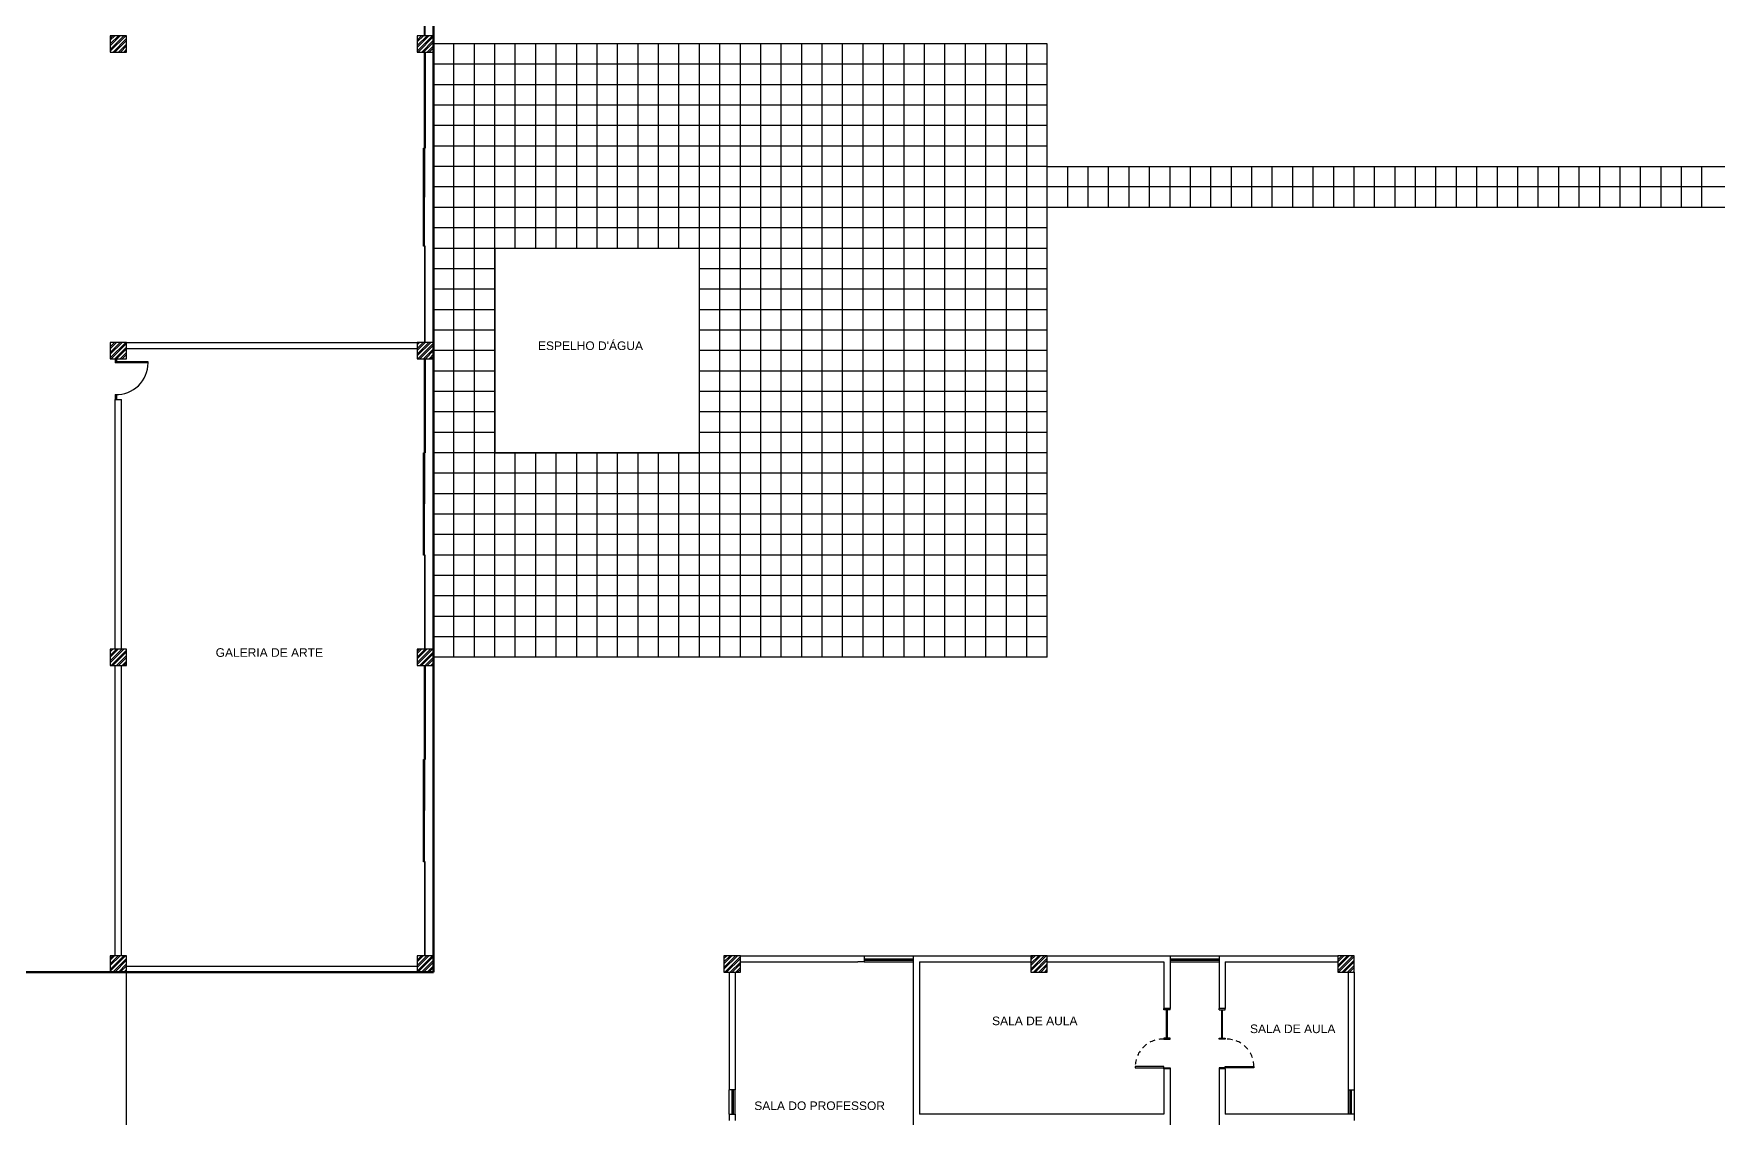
# Model space of a CAD drawing. Header units: millimetres. Extents: x 3165 to 3348, y 1853 to 2028.
# Drawn here: x 3267.38 to 3308.53, y 1940.13 to 1966.63 of the extents above; entities that cross this region are included whole.
import ezdxf

# ---------------------------------------------------------------- set-up
doc = ezdxf.new("R2010")
doc.units = ezdxf.units.MM
doc.linetypes.add('HIDDEN2', pattern=[4.7625, 3.175, -1.5875])
for name, color, linetype in [('Divisória', 6, 'Continuous'), ('Em Vista', 7, 'Continuous'), ('Janela', 2, 'Continuous'), ('Linha de Piso', 7, 'Continuous'), ('Parede', 5, 'Continuous'), ('Pilar', 7, 'Continuous'), ('Porta', 2, 'Continuous'), ('Texto', 6, 'Continuous')]:
    doc.layers.add(name, color=color, linetype=linetype)
doc.styles.add('Arial', font='arial.ttf', dxfattribs={"height": 0.15})
pattern_1 = [(45, (582.78078, 645.80131), (-0.067351921, 0.067351921), []), (45, (582.82568, 645.80131), (-0.067351921, 0.067351921), [])]

msp = doc.modelspace()

# ---------------------------------------------------------------- hatches: boundary and pattern name
at = {"layer": 'Pilar', "linetype": 'HIDDEN2'}
h = msp.add_hatch(dxfattribs=at)
h.set_pattern_fill('ANSI32', color=256, scale=0.01)
h.set_pattern_definition(pattern_1)
h.paths.add_polyline_path([(3269.253, 1966.177), (3269.653, 1966.177), (3269.653, 1966.577), (3269.253, 1966.577)])
h = msp.add_hatch(dxfattribs=at)
h.set_pattern_fill('ANSI32', color=256, scale=0.01)
h.set_pattern_definition(pattern_1)
h.paths.add_polyline_path([(3276.753, 1966.177), (3277.153, 1966.177), (3277.153, 1966.577), (3276.753, 1966.577)])
h = msp.add_hatch(dxfattribs=at)
h.set_pattern_fill('ANSI32', color=256, scale=0.01)
h.set_pattern_definition(pattern_1)
h.paths.add_polyline_path([(3269.253, 1958.677), (3269.653, 1958.677), (3269.653, 1959.077), (3269.253, 1959.077)])
h = msp.add_hatch(dxfattribs=at)
h.set_pattern_fill('ANSI32', color=256, scale=0.01)
h.set_pattern_definition(pattern_1)
h.paths.add_polyline_path([(3276.753, 1958.677), (3277.153, 1958.677), (3277.153, 1959.077), (3276.753, 1959.077)])
h = msp.add_hatch(dxfattribs=at)
h.set_pattern_fill('ANSI32', color=256, scale=0.01)
h.set_pattern_definition(pattern_1)
h.paths.add_polyline_path([(3269.253, 1951.177), (3269.653, 1951.177), (3269.653, 1951.577), (3269.253, 1951.577)])
h = msp.add_hatch(dxfattribs=at)
h.set_pattern_fill('ANSI32', color=256, scale=0.01)
h.set_pattern_definition(pattern_1)
h.paths.add_polyline_path([(3276.753, 1951.177), (3277.153, 1951.177), (3277.153, 1951.577), (3276.753, 1951.577)])
h = msp.add_hatch(dxfattribs=at)
h.set_pattern_fill('ANSI32', color=256, scale=0.01)
h.set_pattern_definition(pattern_1)
h.paths.add_polyline_path([(3269.253, 1943.677), (3269.653, 1943.677), (3269.653, 1944.077), (3269.253, 1944.077)])
h = msp.add_hatch(dxfattribs=at)
h.set_pattern_fill('ANSI32', color=256, scale=0.01)
h.set_pattern_definition(pattern_1)
h.paths.add_polyline_path([(3276.753, 1943.677), (3277.153, 1943.677), (3277.153, 1944.077), (3276.753, 1944.077)])
h = msp.add_hatch(dxfattribs=at)
h.set_pattern_fill('ANSI32', color=256, scale=0.01)
h.set_pattern_definition(pattern_1)
h.paths.add_polyline_path([(3284.253, 1943.677), (3284.653, 1943.677), (3284.653, 1944.077), (3284.253, 1944.077)])
h = msp.add_hatch(dxfattribs=at)
h.set_pattern_fill('ANSI32', color=256, scale=0.01)
h.set_pattern_definition(pattern_1)
h.paths.add_polyline_path([(3291.753, 1943.677), (3292.153, 1943.677), (3292.153, 1944.077), (3291.753, 1944.077)])
h = msp.add_hatch(dxfattribs=at)
h.set_pattern_fill('ANSI32', color=256, scale=0.01)
h.set_pattern_definition(pattern_1)
h.paths.add_polyline_path([(3299.253, 1943.677), (3299.653, 1943.677), (3299.653, 1944.077), (3299.253, 1944.077)])

# ---------------------------------------------------------------- linework, layer by layer
at = {"color": 1, "lineweight": 80}
for p, q in [((3277.153, 1989.077), (3277.153, 1943.677)), ((3277.153, 1943.677), (3261.753, 1943.677))]:
    msp.add_line(p, q, dxfattribs=at)
at = {"layer": 'Divisória'}
for p, q in [((3276.933, 1966.577), (3276.933, 1973.677)), ((3276.953, 1966.577), (3276.953, 1973.677)), ((3276.933, 1963.827), (3276.933, 1966.177)), ((3276.953, 1966.177), (3276.953, 1963.827)), ((3276.953, 1963.827), (3276.933, 1963.827)), ((3276.953, 1961.427), (3276.933, 1961.427)), ((3276.933, 1961.427), (3276.933, 1959.077)), ((3276.953, 1959.077), (3276.953, 1961.427)), ((3276.933, 1956.377), (3276.933, 1958.677)), ((3276.953, 1958.677), (3276.953, 1956.377)), ((3276.953, 1956.377), (3276.933, 1956.377)), ((3276.953, 1953.877), (3276.933, 1953.877)), ((3276.933, 1953.877), (3276.933, 1951.577)), ((3276.953, 1951.577), (3276.953, 1953.877)), ((3276.933, 1948.877), (3276.933, 1951.177)), ((3276.953, 1951.177), (3276.953, 1948.877)), ((3276.953, 1948.877), (3276.933, 1948.877)), ((3276.953, 1946.377), (3276.933, 1946.377)), ((3276.933, 1946.377), (3276.933, 1944.077)), ((3276.953, 1944.077), (3276.953, 1946.377))]:
    msp.add_line(p, q, dxfattribs=at)
at = {"layer": 'Divisória', "color": 7}
for p, q in [((3295.003, 1942.759), (3295.003, 1942.79)), ((3295.153, 1942.759), (3295.003, 1942.759)), ((3295.153, 1942.759), (3295.153, 1942.79)), ((3296.353, 1942.759), (3296.353, 1942.79)), ((3296.353, 1942.759), (3296.503, 1942.759)), ((3296.503, 1942.759), (3296.503, 1942.79)), ((3295.153, 1942.064), (3295.003, 1942.064)), ((3296.353, 1942.064), (3296.503, 1942.064))]:
    msp.add_line(p, q, dxfattribs=at)
at = {"layer": 'Divisória', "color": 7, "ltscale": 0.5}
for points in [[(3295.003, 1942.064), (3295.003, 1942.039), (3295.153, 1942.039), (3295.153, 1942.064)], [(3296.503, 1942.064), (3296.503, 1942.039), (3296.353, 1942.039), (3296.353, 1942.064)]]:
    msp.add_lwpolyline(points, dxfattribs=at)
at = {"layer": 'Em Vista'}
for p, q in [((3287.678, 1944.077), (3288.878, 1944.077)), ((3287.678, 1943.927), (3288.878, 1943.927)), ((3295.153, 1944.077), (3296.353, 1944.077)), ((3295.153, 1943.927), (3296.353, 1943.927)), ((3284.378, 1940.202), (3284.378, 1940.802)), ((3284.528, 1940.202), (3284.528, 1940.802)), ((3299.503, 1940.802), (3299.503, 1940.202)), ((3299.653, 1940.802), (3299.653, 1940.202))]:
    msp.add_line(p, q, dxfattribs=at)
at = {"layer": 'Janela'}
for p, q in [((3292.153, 1966.377), (3277.153, 1966.377)), ((3292.153, 1963.377), (3292.153, 1966.377)), ((3292.153, 1963.377), (3328.378, 1963.377)), ((3328.378, 1962.377), (3292.153, 1962.377)), ((3292.153, 1951.377), (3292.153, 1962.377)), ((3292.153, 1951.377), (3277.153, 1951.377)), ((3287.678, 1944.002), (3288.878, 1944.002)), ((3287.678, 1943.972), (3288.878, 1943.972)), ((3295.153, 1944.002), (3296.353, 1944.002)), ((3295.153, 1943.972), (3296.353, 1943.972)), ((3295.068, 1942.064), (3295.068, 1942.759)), ((3295.088, 1942.759), (3295.068, 1942.759)), ((3295.088, 1942.064), (3295.088, 1942.759)), ((3296.418, 1942.064), (3296.418, 1942.759)), ((3296.418, 1942.759), (3296.438, 1942.759)), ((3296.438, 1942.064), (3296.438, 1942.759)), ((3284.453, 1940.202), (3284.453, 1940.802)), ((3284.483, 1940.202), (3284.483, 1940.802)), ((3299.548, 1940.802), (3299.548, 1940.202)), ((3299.578, 1940.802), (3299.578, 1940.202))]:
    msp.add_line(p, q, dxfattribs=at)
at = {"layer": 'Linha de Piso'}
for p, q in [((3277.153, 1966.377), (3277.153, 1951.377)), ((3299.653, 1963.377), (3328.378, 1963.377)), ((3307.153, 1963.377), (3328.378, 1963.377)), ((3278.653, 1961.377), (3278.653, 1956.377)), ((3283.653, 1961.377), (3278.653, 1961.377)), ((3283.653, 1956.377), (3283.653, 1961.377)), ((3278.653, 1956.377), (3283.653, 1956.377)), ((3269.653, 1936.577), (3269.653, 1943.677))]:
    msp.add_line(p, q, dxfattribs=at)
at = {"layer": 'Linha de Piso', "ltscale": 0.01}
for p, q in [((3277.653, 1951.377), (3277.653, 1966.377)), ((3278.153, 1951.377), (3278.153, 1966.377)), ((3278.653, 1951.377), (3278.653, 1966.377)), ((3279.153, 1961.377), (3279.153, 1966.377)), ((3279.653, 1961.377), (3279.653, 1966.377)), ((3280.153, 1961.377), (3280.153, 1966.377)), ((3280.653, 1961.377), (3280.653, 1966.377)), ((3281.153, 1961.377), (3281.153, 1966.377)), ((3281.653, 1961.377), (3281.653, 1966.377)), ((3282.153, 1961.377), (3282.153, 1966.377)), ((3282.653, 1961.377), (3282.653, 1966.377)), ((3283.153, 1961.377), (3283.153, 1966.377)), ((3283.653, 1951.377), (3283.653, 1966.377)), ((3284.153, 1951.377), (3284.153, 1966.377)), ((3284.653, 1951.377), (3284.653, 1966.377)), ((3285.153, 1951.377), (3285.153, 1966.377)), ((3285.653, 1951.377), (3285.653, 1966.377)), ((3286.153, 1951.377), (3286.153, 1966.377)), ((3286.653, 1951.377), (3286.653, 1966.377)), ((3287.153, 1951.377), (3287.153, 1966.377)), ((3287.653, 1951.377), (3287.653, 1966.377)), ((3288.153, 1951.377), (3288.153, 1966.377)), ((3288.653, 1951.377), (3288.653, 1966.377)), ((3289.153, 1951.377), (3289.153, 1966.377)), ((3289.653, 1951.377), (3289.653, 1966.377)), ((3290.153, 1951.377), (3290.153, 1966.377)), ((3290.653, 1951.377), (3290.653, 1966.377)), ((3291.153, 1951.377), (3291.153, 1966.377)), ((3291.653, 1951.377), (3291.653, 1966.377)), ((3292.153, 1965.877), (3277.153, 1965.877)), ((3292.153, 1965.377), (3277.153, 1965.377)), ((3292.153, 1964.877), (3277.153, 1964.877)), ((3292.153, 1964.377), (3277.153, 1964.377)), ((3292.153, 1963.877), (3277.153, 1963.877)), ((3292.153, 1963.377), (3277.153, 1963.377)), ((3292.153, 1962.377), (3292.153, 1963.377)), ((3292.653, 1962.377), (3292.653, 1963.377)), ((3293.153, 1962.377), (3293.153, 1963.377)), ((3293.653, 1962.377), (3293.653, 1963.377)), ((3294.153, 1962.377), (3294.153, 1963.377)), ((3294.653, 1962.377), (3294.653, 1963.377)), ((3294.653, 1962.377), (3294.653, 1963.377)), ((3295.153, 1962.377), (3295.153, 1963.377)), ((3295.653, 1962.377), (3295.653, 1963.377)), ((3296.153, 1962.377), (3296.153, 1963.377)), ((3296.653, 1962.377), (3296.653, 1963.377)), ((3297.153, 1962.377), (3297.153, 1963.377)), ((3297.653, 1962.377), (3297.653, 1963.377)), ((3298.153, 1962.377), (3298.153, 1963.377)), ((3298.653, 1962.377), (3298.653, 1963.377)), ((3299.153, 1962.377), (3299.153, 1963.377)), ((3299.653, 1962.377), (3299.653, 1963.377)), ((3300.153, 1962.377), (3300.153, 1963.377)), ((3300.653, 1962.377), (3300.653, 1963.377)), ((3301.153, 1962.377), (3301.153, 1963.377)), ((3301.153, 1962.377), (3301.153, 1963.377)), ((3301.653, 1962.377), (3301.653, 1963.377)), ((3302.153, 1962.377), (3302.153, 1963.377)), ((3302.653, 1962.377), (3302.653, 1963.377)), ((3303.153, 1962.377), (3303.153, 1963.377)), ((3303.653, 1962.377), (3303.653, 1963.377)), ((3304.153, 1962.377), (3304.153, 1963.377)), ((3304.653, 1962.377), (3304.653, 1963.377)), ((3305.153, 1962.377), (3305.153, 1963.377)), ((3305.653, 1962.377), (3305.653, 1963.377)), ((3306.153, 1962.377), (3306.153, 1963.377)), ((3306.653, 1962.377), (3306.653, 1963.377)), ((3307.153, 1962.377), (3307.153, 1963.377)), ((3307.653, 1962.377), (3307.653, 1963.377)), ((3307.653, 1962.377), (3307.653, 1963.377)), ((3308.153, 1962.377), (3308.153, 1963.377)), ((3328.378, 1962.877), (3277.153, 1962.877)), ((3292.153, 1962.377), (3277.153, 1962.377)), ((3292.153, 1961.877), (3277.153, 1961.877)), ((3292.153, 1961.377), (3277.153, 1961.377)), ((3278.653, 1960.877), (3277.153, 1960.877)), ((3292.153, 1960.877), (3283.653, 1960.877)), ((3278.653, 1960.377), (3277.153, 1960.377)), ((3292.153, 1960.377), (3283.653, 1960.377)), ((3278.653, 1959.877), (3277.153, 1959.877)), ((3292.153, 1959.877), (3283.653, 1959.877)), ((3278.653, 1959.377), (3277.153, 1959.377)), ((3292.153, 1959.377), (3283.653, 1959.377)), ((3278.653, 1958.877), (3277.153, 1958.877)), ((3292.153, 1958.877), (3283.653, 1958.877)), ((3278.653, 1958.377), (3277.153, 1958.377)), ((3292.153, 1958.377), (3283.653, 1958.377)), ((3278.653, 1957.877), (3277.153, 1957.877)), ((3292.153, 1957.877), (3283.653, 1957.877)), ((3278.653, 1957.377), (3277.153, 1957.377)), ((3292.153, 1957.377), (3283.653, 1957.377)), ((3278.653, 1956.877), (3277.153, 1956.877)), ((3292.153, 1956.877), (3283.653, 1956.877)), ((3292.153, 1956.377), (3277.153, 1956.377)), ((3279.153, 1951.377), (3279.153, 1956.377)), ((3279.653, 1951.377), (3279.653, 1956.377)), ((3280.153, 1951.377), (3280.153, 1956.377)), ((3280.653, 1951.377), (3280.653, 1956.377)), ((3281.153, 1951.377), (3281.153, 1956.377)), ((3281.653, 1951.377), (3281.653, 1956.377)), ((3282.153, 1951.377), (3282.153, 1956.377)), ((3282.653, 1951.377), (3282.653, 1956.377)), ((3283.153, 1951.377), (3283.153, 1956.377)), ((3292.153, 1955.877), (3277.153, 1955.877)), ((3292.153, 1955.377), (3277.153, 1955.377)), ((3292.153, 1954.877), (3277.153, 1954.877)), ((3292.153, 1954.377), (3277.153, 1954.377)), ((3292.153, 1953.877), (3277.153, 1953.877)), ((3292.153, 1953.377), (3277.153, 1953.377)), ((3292.153, 1952.877), (3277.153, 1952.877)), ((3292.153, 1952.377), (3277.153, 1952.377)), ((3292.153, 1951.877), (3277.153, 1951.877))]:
    msp.add_line(p, q, dxfattribs=at)
at = {"layer": 'Parede'}
for p, q in [((3269.653, 1959.077), (3276.753, 1959.077)), ((3269.653, 1958.927), (3276.753, 1958.927)), ((3269.378, 1951.577), (3269.378, 1957.677)), ((3269.528, 1951.577), (3269.528, 1957.677)), ((3269.378, 1944.077), (3269.378, 1951.177)), ((3269.528, 1944.077), (3269.528, 1951.177)), ((3269.653, 1943.827), (3276.753, 1943.827)), ((3284.653, 1944.077), (3287.678, 1944.077)), ((3284.653, 1943.927), (3287.528, 1943.927)), ((3288.878, 1944.077), (3291.753, 1944.077)), ((3288.878, 1944.077), (3288.878, 1936.302)), ((3289.028, 1943.927), (3291.753, 1943.927)), ((3289.028, 1943.927), (3289.028, 1940.202)), ((3292.153, 1944.077), (3295.153, 1944.077)), ((3292.153, 1943.927), (3295.003, 1943.927)), ((3295.003, 1943.927), (3295.003, 1942.79)), ((3295.153, 1944.077), (3295.153, 1942.79)), ((3296.353, 1944.077), (3299.253, 1944.077)), ((3296.353, 1944.077), (3296.353, 1942.79)), ((3296.503, 1943.927), (3299.253, 1943.927)), ((3296.503, 1943.927), (3296.503, 1942.79)), ((3269.653, 1943.677), (3276.753, 1943.677)), ((3284.378, 1943.677), (3284.378, 1940.802)), ((3284.528, 1943.677), (3284.528, 1940.802)), ((3299.503, 1943.677), (3299.503, 1940.802)), ((3299.653, 1943.677), (3299.653, 1940.802)), ((3295.153, 1942.79), (3295.003, 1942.79)), ((3296.503, 1942.79), (3296.353, 1942.79)), ((3295.153, 1941.314), (3295.003, 1941.314)), ((3295.003, 1941.314), (3295.003, 1940.202)), ((3295.153, 1941.314), (3295.153, 1940.202)), ((3296.503, 1941.314), (3296.353, 1941.314)), ((3296.353, 1941.314), (3296.353, 1940.202)), ((3296.503, 1941.314), (3296.503, 1940.202)), ((3284.528, 1940.802), (3284.378, 1940.802)), ((3299.503, 1940.802), (3299.653, 1940.802)), ((3284.378, 1940.202), (3284.378, 1940.052)), ((3295.003, 1940.202), (3289.028, 1940.202)), ((3295.003, 1940.264), (3295.003, 1940.202)), ((3295.153, 1940.202), (3295.153, 1938.977)), ((3296.353, 1940.202), (3296.353, 1938.977)), ((3299.653, 1940.202), (3296.503, 1940.202)), ((3299.653, 1940.202), (3299.653, 1940.052))]:
    msp.add_line(p, q, dxfattribs=at)
at = {"layer": 'Parede', "linetype": 'Continuous'}
for p, q in [((3287.678, 1943.927), (3287.528, 1943.927)), ((3287.678, 1944.077), (3287.678, 1943.927)), ((3284.378, 1940.202), (3284.528, 1940.202)), ((3284.528, 1940.202), (3284.528, 1940.052))]:
    msp.add_line(p, q, dxfattribs=at)
at = {"layer": 'Parede'}
for points in [[(3269.253, 1966.177), (3269.653, 1966.177), (3269.653, 1966.577), (3269.253, 1966.577)], [(3276.753, 1966.177), (3277.153, 1966.177), (3277.153, 1966.577), (3276.753, 1966.577)], [(3269.253, 1958.677), (3269.653, 1958.677), (3269.653, 1959.077), (3269.253, 1959.077)], [(3276.753, 1958.677), (3277.153, 1958.677), (3277.153, 1959.077), (3276.753, 1959.077)], [(3269.253, 1951.177), (3269.653, 1951.177), (3269.653, 1951.577), (3269.253, 1951.577)], [(3276.753, 1951.177), (3277.153, 1951.177), (3277.153, 1951.577), (3276.753, 1951.577)], [(3269.253, 1943.677), (3269.653, 1943.677), (3269.653, 1944.077), (3269.253, 1944.077)], [(3276.753, 1943.677), (3277.153, 1943.677), (3277.153, 1944.077), (3276.753, 1944.077)], [(3284.253, 1943.677), (3284.653, 1943.677), (3284.653, 1944.077), (3284.253, 1944.077)], [(3291.753, 1943.677), (3292.153, 1943.677), (3292.153, 1944.077), (3291.753, 1944.077)], [(3299.253, 1943.677), (3299.653, 1943.677), (3299.653, 1944.077), (3299.253, 1944.077)]]:
    msp.add_lwpolyline(points, close=True, dxfattribs=at)
msp.add_lwpolyline([(3269.378, 1957.677), (3269.528, 1957.677)], dxfattribs=at)
at = {"layer": 'Porta'}
for p, q in [((3276.913, 1962.627), (3276.913, 1963.827)), ((3276.913, 1963.827), (3276.933, 1963.827)), ((3276.933, 1963.827), (3276.933, 1962.627)), ((3276.933, 1962.627), (3276.913, 1962.627)), ((3276.913, 1961.427), (3276.913, 1962.627)), ((3276.933, 1961.427), (3276.933, 1962.627)), ((3276.933, 1961.427), (3276.913, 1961.427)), ((3269.378, 1958.677), (3269.378, 1958.574)), ((3270.178, 1958.604), (3269.378, 1958.604)), ((3270.178, 1958.574), (3269.378, 1958.574)), ((3269.408, 1958.677), (3269.408, 1958.604)), ((3270.178, 1958.574), (3270.178, 1958.604)), ((3269.378, 1957.804), (3269.378, 1957.677)), ((3269.408, 1957.804), (3269.408, 1957.677)), ((3276.913, 1955.127), (3276.913, 1956.377)), ((3276.913, 1956.377), (3276.933, 1956.377)), ((3276.933, 1956.377), (3276.933, 1955.127)), ((3276.933, 1955.127), (3276.913, 1955.127)), ((3276.913, 1953.877), (3276.913, 1955.127)), ((3276.933, 1953.877), (3276.933, 1955.127)), ((3276.933, 1953.877), (3276.913, 1953.877)), ((3276.913, 1947.627), (3276.913, 1948.877)), ((3276.913, 1948.877), (3276.933, 1948.877)), ((3276.933, 1948.877), (3276.933, 1947.627)), ((3276.933, 1947.627), (3276.913, 1947.627)), ((3276.913, 1946.377), (3276.913, 1947.627)), ((3276.933, 1946.377), (3276.933, 1947.627)), ((3276.933, 1946.377), (3276.913, 1946.377))]:
    msp.add_line(p, q, dxfattribs=at)
at = {"layer": 'Porta', "ltscale": 0.5}
for points in [[(3295.003, 1941.339), (3295.003, 1941.369), (3294.303, 1941.369), (3294.303, 1941.339)], [(3296.503, 1941.339), (3296.503, 1941.369), (3297.203, 1941.369), (3297.203, 1941.339)]]:
    msp.add_lwpolyline(points, close=True, dxfattribs=at)
for points in [[(3295.003, 1941.314), (3295.003, 1941.339), (3295.153, 1941.339), (3295.153, 1941.314)], [(3296.503, 1941.314), (3296.503, 1941.339), (3296.353, 1941.339), (3296.353, 1941.314)]]:
    msp.add_lwpolyline(points, dxfattribs=at)
at = {"layer": 'Porta'}
msp.add_arc((3269.408, 1958.574), 0.771, 267.8106, 0, dxfattribs=at)
at = {"layer": 'Porta', "color": 252, "linetype": 'HIDDEN2', "ltscale": 0.04}
for centre, start, end in [((3294.974, 1941.369), 87.4911, 180), ((3296.533, 1941.369), 0, 92.5089)]:
    msp.add_arc(centre, 0.671, start, end, dxfattribs=at)

# ---------------------------------------------------------------- texts
at = {"layer": 'Texto', "char_height": 0.21, "style": 'Arial'}
for s, insert, width, attachment_point in [("ESPELHO D'ÁGUA", (3280.991, 1959.1), 5.06675, 2), ('GALERIA DE ARTE', (3273.143, 1951.598), 5.06675, 2), ('SALA DE AULA', (3290.805, 1942.591), 2.16999, 1), ('SALA DE AULA', (3297.108, 1942.397), 2.56349, 1), ('SALA DO PROFESSOR ', (3284.993, 1940.516), 3.46557, 1)]:
    msp.add_mtext(s, dxfattribs=dict(at, insert=insert, width=width, attachment_point=attachment_point))

doc.saveas('drawing.dxf')
